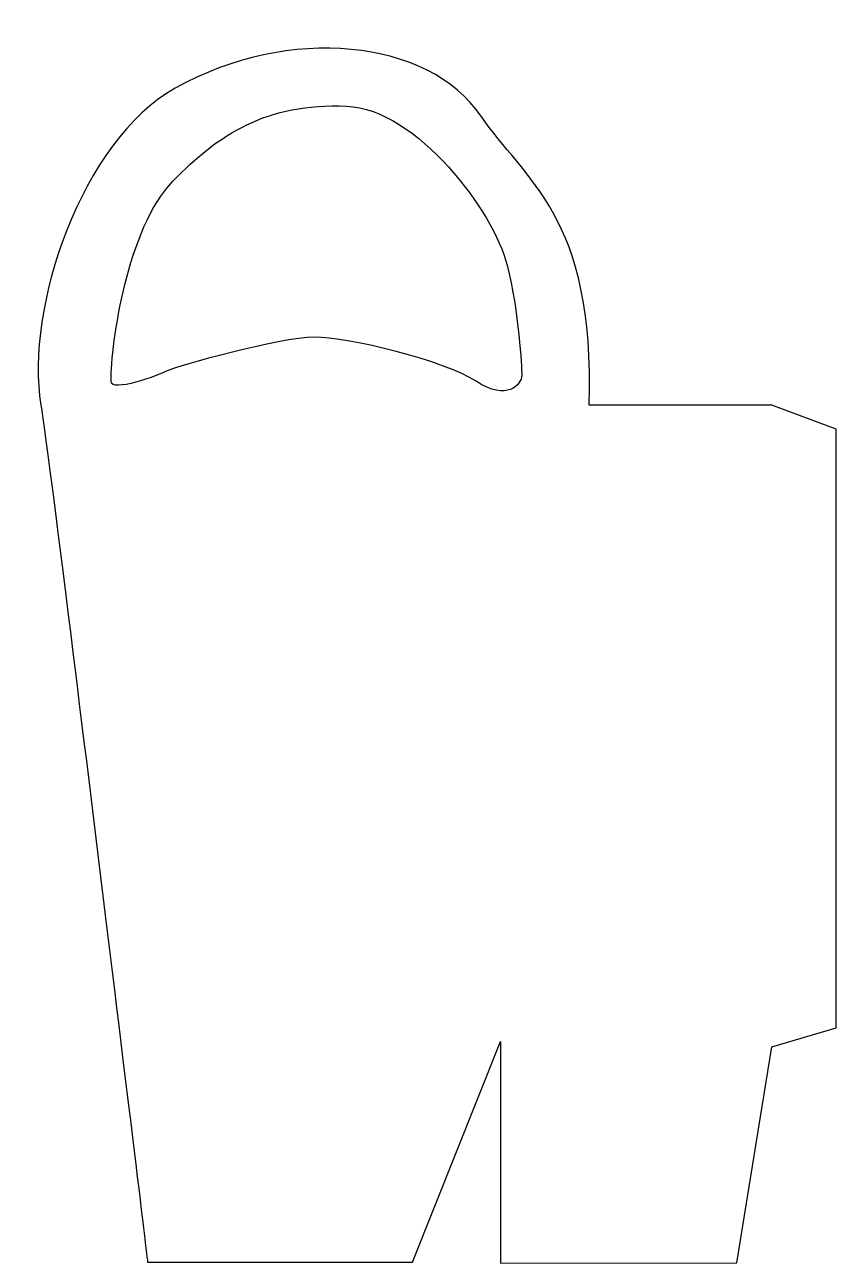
# Model space of a CAD drawing. Header units: centimetres. Extents: x -7.6 to 7.4, y -11.2 to 11.7.
import ezdxf

# ---------------------------------------------------------------- set-up
doc = ezdxf.new("R2010")
doc.units = ezdxf.units.CM
doc.header["$MEASUREMENT"] = 0
doc.layers.add('Camada 1', color=7, linetype='Continuous')

msp = doc.modelspace()

# ---------------------------------------------------------------- linework, layer by layer
at = {"layer": 'Camada 1'}
for points, knots in [([(-5.35736, -11.22761), (-5.35736, -11.22761), (-7.13533, 3.46433), (-7.33144, 4.64112), (-7.33144, 4.64112), (-7.62968, 6.43055), (-6.57976, 9.53446), (-4.84608, 10.50656), (-4.84608, 10.50656), (-2.75325, 11.68009), (-0.15433, 11.42125), (0.81158, 9.9893), (0.81158, 9.9893), (1.59485, 8.82807), (2.93423, 8.132), (2.80887, 4.64109), (2.80887, 4.64109), (3.15682, 4.64109), (6.18895, 4.64109), (6.18895, 4.64109), (6.18895, 4.64109), (6.18895, 4.64109), (7.38187, 4.19374), (7.38187, 4.19374), (7.38187, 4.19374), (7.38187, 4.19374), (7.38187, -6.89098), (7.38187, -6.89098), (7.38187, -6.89098), (7.38187, -6.89098), (6.18892, -7.23891), (6.18892, -7.23891), (6.18892, -7.23891), (6.18892, -7.23891), (5.5427, -11.23706), (5.5427, -11.23706), (5.5427, -11.23706), (5.5427, -11.23706), (1.16845, -11.24653), (1.16845, -11.24653), (1.16845, -11.24653), (1.16845, -11.24653), (1.16845, -7.1395), (1.16845, -7.1395), (1.16845, -7.1395), (1.16845, -7.1395), (-0.45823, -11.22763), (-0.45823, -11.22763), (-0.45823, -11.22763), (-0.45823, -11.22763), (-5.35736, -11.22763), (-5.35736, -11.22763), (-5.35736, -11.22763), (-5.35736, -11.22763), (-5.35736, -11.22761), (-5.35736, -11.22761)], [0, 0, 0, 0, 0.06666667, 0.06666667, 0.06666667, 0.06666667, 0.13333333, 0.13333333, 0.13333333, 0.13333333, 0.2, 0.2, 0.2, 0.2, 0.26666667, 0.26666667, 0.26666667, 0.26666667, 0.33333333, 0.33333333, 0.33333333, 0.33333333, 0.4, 0.4, 0.4, 0.4, 0.46666667, 0.46666667, 0.46666667, 0.46666667, 0.53333333, 0.53333333, 0.53333333, 0.53333333, 0.6, 0.6, 0.6, 0.6, 0.66666667, 0.66666667, 0.66666667, 0.66666667, 0.73333333, 0.73333333, 0.73333333, 0.73333333, 0.8, 0.8, 0.8, 0.8, 0.86666667, 0.86666667, 0.86666667, 0.86666667, 1, 1, 1, 1]), ([(-4.99835, 5.27133), (-4.83497, 5.35301), (-2.90139, 5.8977), (-2.27502, 5.8977), (-2.27502, 5.8977), (-1.64865, 5.8977), (0.14867, 5.46196), (0.72057, 5.08069), (0.72057, 5.08069), (1.29244, 4.69943), (1.5648, 5.02624), (1.5648, 5.18962), (1.5648, 5.18962), (1.5648, 5.353), (1.51106, 6.35744), (1.29244, 7.23212), (1.29244, 7.23212), (1.04741, 8.21248), (-0.36875, 10.11878), (-1.67592, 10.17325), (-1.67592, 10.17325), (-3.15756, 10.23498), (-4.04518, 9.65583), (-4.88942, 8.78437), (-4.88942, 8.78437), (-5.73363, 7.91293), (-6.03319, 5.79084), (-6.03319, 5.0807), (-6.03319, 5.0807), (-6.03319, 4.86287), (-5.16173, 5.18963), (-4.99835, 5.27133)], [0, 0, 0, 0, 0.11111111, 0.11111111, 0.11111111, 0.11111111, 0.22222222, 0.22222222, 0.22222222, 0.22222222, 0.33333333, 0.33333333, 0.33333333, 0.33333333, 0.44444444, 0.44444444, 0.44444444, 0.44444444, 0.55555556, 0.55555556, 0.55555556, 0.55555556, 0.66666667, 0.66666667, 0.66666667, 0.66666667, 0.77777778, 0.77777778, 0.77777778, 0.77777778, 1, 1, 1, 1])]:
    msp.add_open_spline(points, degree=3, knots=knots, dxfattribs=at)

doc.saveas('drawing.dxf')
